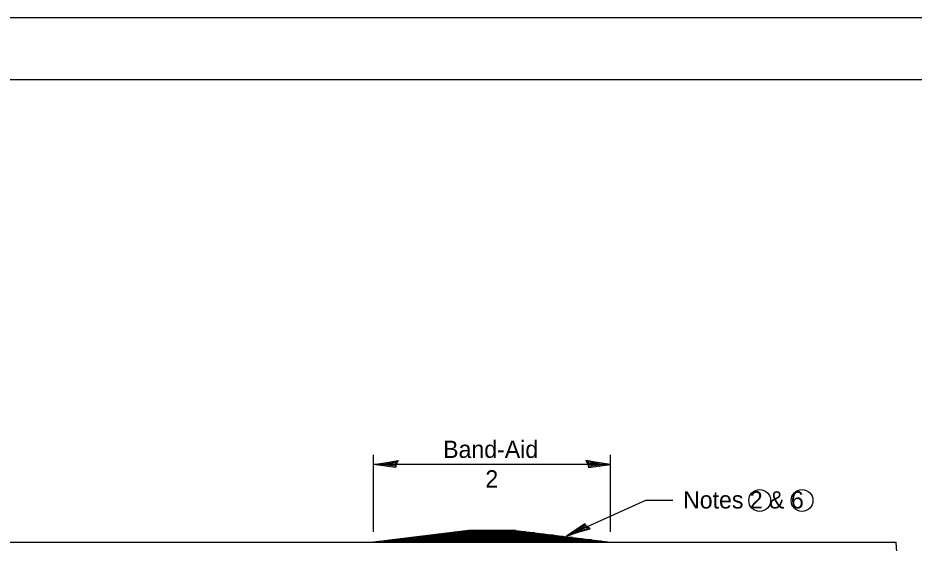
# Model space of a CAD drawing. Extents: x -0.01 to 2.83, y -0.13 to 1.83.
# Drawn here: x 1.373 to 1.979, y 1.478 to 1.833 of the extents above; entities that cross this region are included whole.
import ezdxf

# ---------------------------------------------------------------- set-up
doc = ezdxf.new("R2010")
doc.units = 0
for name, color, linetype in [('RD_Pr_Roadway_Dimensions', 7, 'Continuous'), ('RD_Pr_Roadway_Notes', 7, 'Continuous'), ('SH_General_Details', 7, 'Continuous'), ('SH_Printer_Plotting_Border', 7, 'Continuous')]:
    doc.layers.add(name, color=color, linetype=linetype)

msp = doc.modelspace()

# ---------------------------------------------------------------- linework, layer by layer
at = {"layer": 'RD_Pr_Roadway_Dimensions'}
for p, q in [((1.61371, 1.48576), (1.61371, 1.53797)), ((1.77371, 1.48576), (1.77371, 1.53797)), ((1.77371, 1.53141), (1.61371, 1.53141))]:
    msp.add_line(p, q, dxfattribs=at)
for points in [[(1.62901, 1.53163), (1.62849, 1.52935), (1.62203, 1.53034), (1.61371, 1.53141), (1.62259, 1.53263), (1.63037, 1.534), (1.62901, 1.53163), (1.62832, 1.53013), (1.6193, 1.53142), (1.62917, 1.53315), (1.62771, 1.53121), (1.62356, 1.53148), (1.62755, 1.53209)], [(1.7584, 1.53163), (1.75892, 1.52935), (1.76538, 1.53034), (1.77371, 1.53141), (1.76483, 1.53263), (1.75704, 1.534), (1.7584, 1.53163), (1.75909, 1.53013), (1.76811, 1.53142), (1.75825, 1.53315), (1.75971, 1.53121), (1.76385, 1.53148), (1.75987, 1.53209)]]:
    msp.add_lwpolyline(points, dxfattribs=at)
at = {"layer": 'RD_Pr_Roadway_Notes'}
for p, q in [((1.79726, 1.50692), (1.74395, 1.48288)), ((1.81587, 1.50692), (1.79726, 1.50692))]:
    msp.add_line(p, q, dxfattribs=at)
msp.add_lwpolyline([(1.75777, 1.48946), (1.7563, 1.49128), (1.75093, 1.48753), (1.74395, 1.48288), (1.75246, 1.48573), (1.76004, 1.48795), (1.75777, 1.48946), (1.75649, 1.49052), (1.74897, 1.48535), (1.75859, 1.48817), (1.75642, 1.48926), (1.75282, 1.48719), (1.75666, 1.48842)], dxfattribs=at)
for centre in [(1.87448, 1.50704), (1.90308, 1.50704)]:
    msp.add_circle(centre, 0.00737, dxfattribs=at)
at = {"layer": 'SH_General_Details'}
for p, q in [((2.83333, 1.83333), (-0.00001, 1.83333)), ((1.67767, 1.48673), (1.61367, 1.47873)), ((1.73527, 1.48353), (1.65207, 1.48353)), ((1.72887, 1.48433), (1.65847, 1.48433)), ((1.72247, 1.48513), (1.66487, 1.48513)), ((1.71607, 1.48593), (1.67127, 1.48593)), ((1.67767, 1.48673), (1.67767, 1.48673)), ((1.70967, 1.48673), (1.67767, 1.48673)), ((1.70967, 1.48673), (1.77367, 1.47873)), ((1.70967, 1.48673), (1.70967, 1.48673)), ((0.92674, 1.47874), (1.60493, 1.47874)), ((1.60493, 1.47874), (1.9666, 1.47874)), ((1.61367, 1.47873), (1.61367, 1.47873)), ((1.76727, 1.47953), (1.62007, 1.47953)), ((1.76087, 1.48033), (1.62647, 1.48033)), ((1.75447, 1.48113), (1.63287, 1.48113)), ((1.74807, 1.48193), (1.63927, 1.48193)), ((1.74167, 1.48273), (1.64567, 1.48273)), ((1.65162, 1.48003), (1.65162, 1.48003)), ((1.65534, 1.47873), (1.65534, 1.47873)), ((1.73495, 1.48003), (1.73495, 1.48003)), ((1.73867, 1.47873), (1.73867, 1.47873)), ((1.77367, 1.47873), (1.77367, 1.47873))]:
    msp.add_line(p, q, dxfattribs=at)
msp.add_lwpolyline([(0.16666, 1.79167), (2.79166, 1.79167), (2.79166, 0.04167), (0.16666, 0.04167)], close=True, dxfattribs=at)
msp.add_spline([(1.60493, 1.08138), (1.6203, 1.08008), (1.722, 1.07839), (1.82372, 1.08508), (1.91708, 1.08174), (1.94877, 1.09508), (1.95043, 1.14676), (1.96712, 1.18011), (1.97545, 1.23513), (1.97045, 1.34018), (1.97045, 1.42521), (1.9666, 1.47874)], degree=3, dxfattribs=at)
at = {"layer": 'SH_Printer_Plotting_Border'}
msp.add_lwpolyline([(-0.00001, 0), (2.83333, 0), (2.83333, 1.83333), (-0.00001, 1.83333)], close=True, dxfattribs=at)

# ---------------------------------------------------------------- texts
at = {"layer": 'RD_Pr_Roadway_Dimensions'}
for s, height, p in [('Band-Aid', 0.011667, (1.66066, 1.5358)), ('2', 0.01167, (1.68918, 1.5158))]:
    msp.add_text(s, height=height, dxfattribs=at).set_placement(p)
at = {"layer": 'RD_Pr_Roadway_Notes'}
msp.add_text('Notes 2 & 6', height=0.0116667, dxfattribs=at).set_placement((1.82272, 1.50161))

doc.saveas('drawing.dxf')
